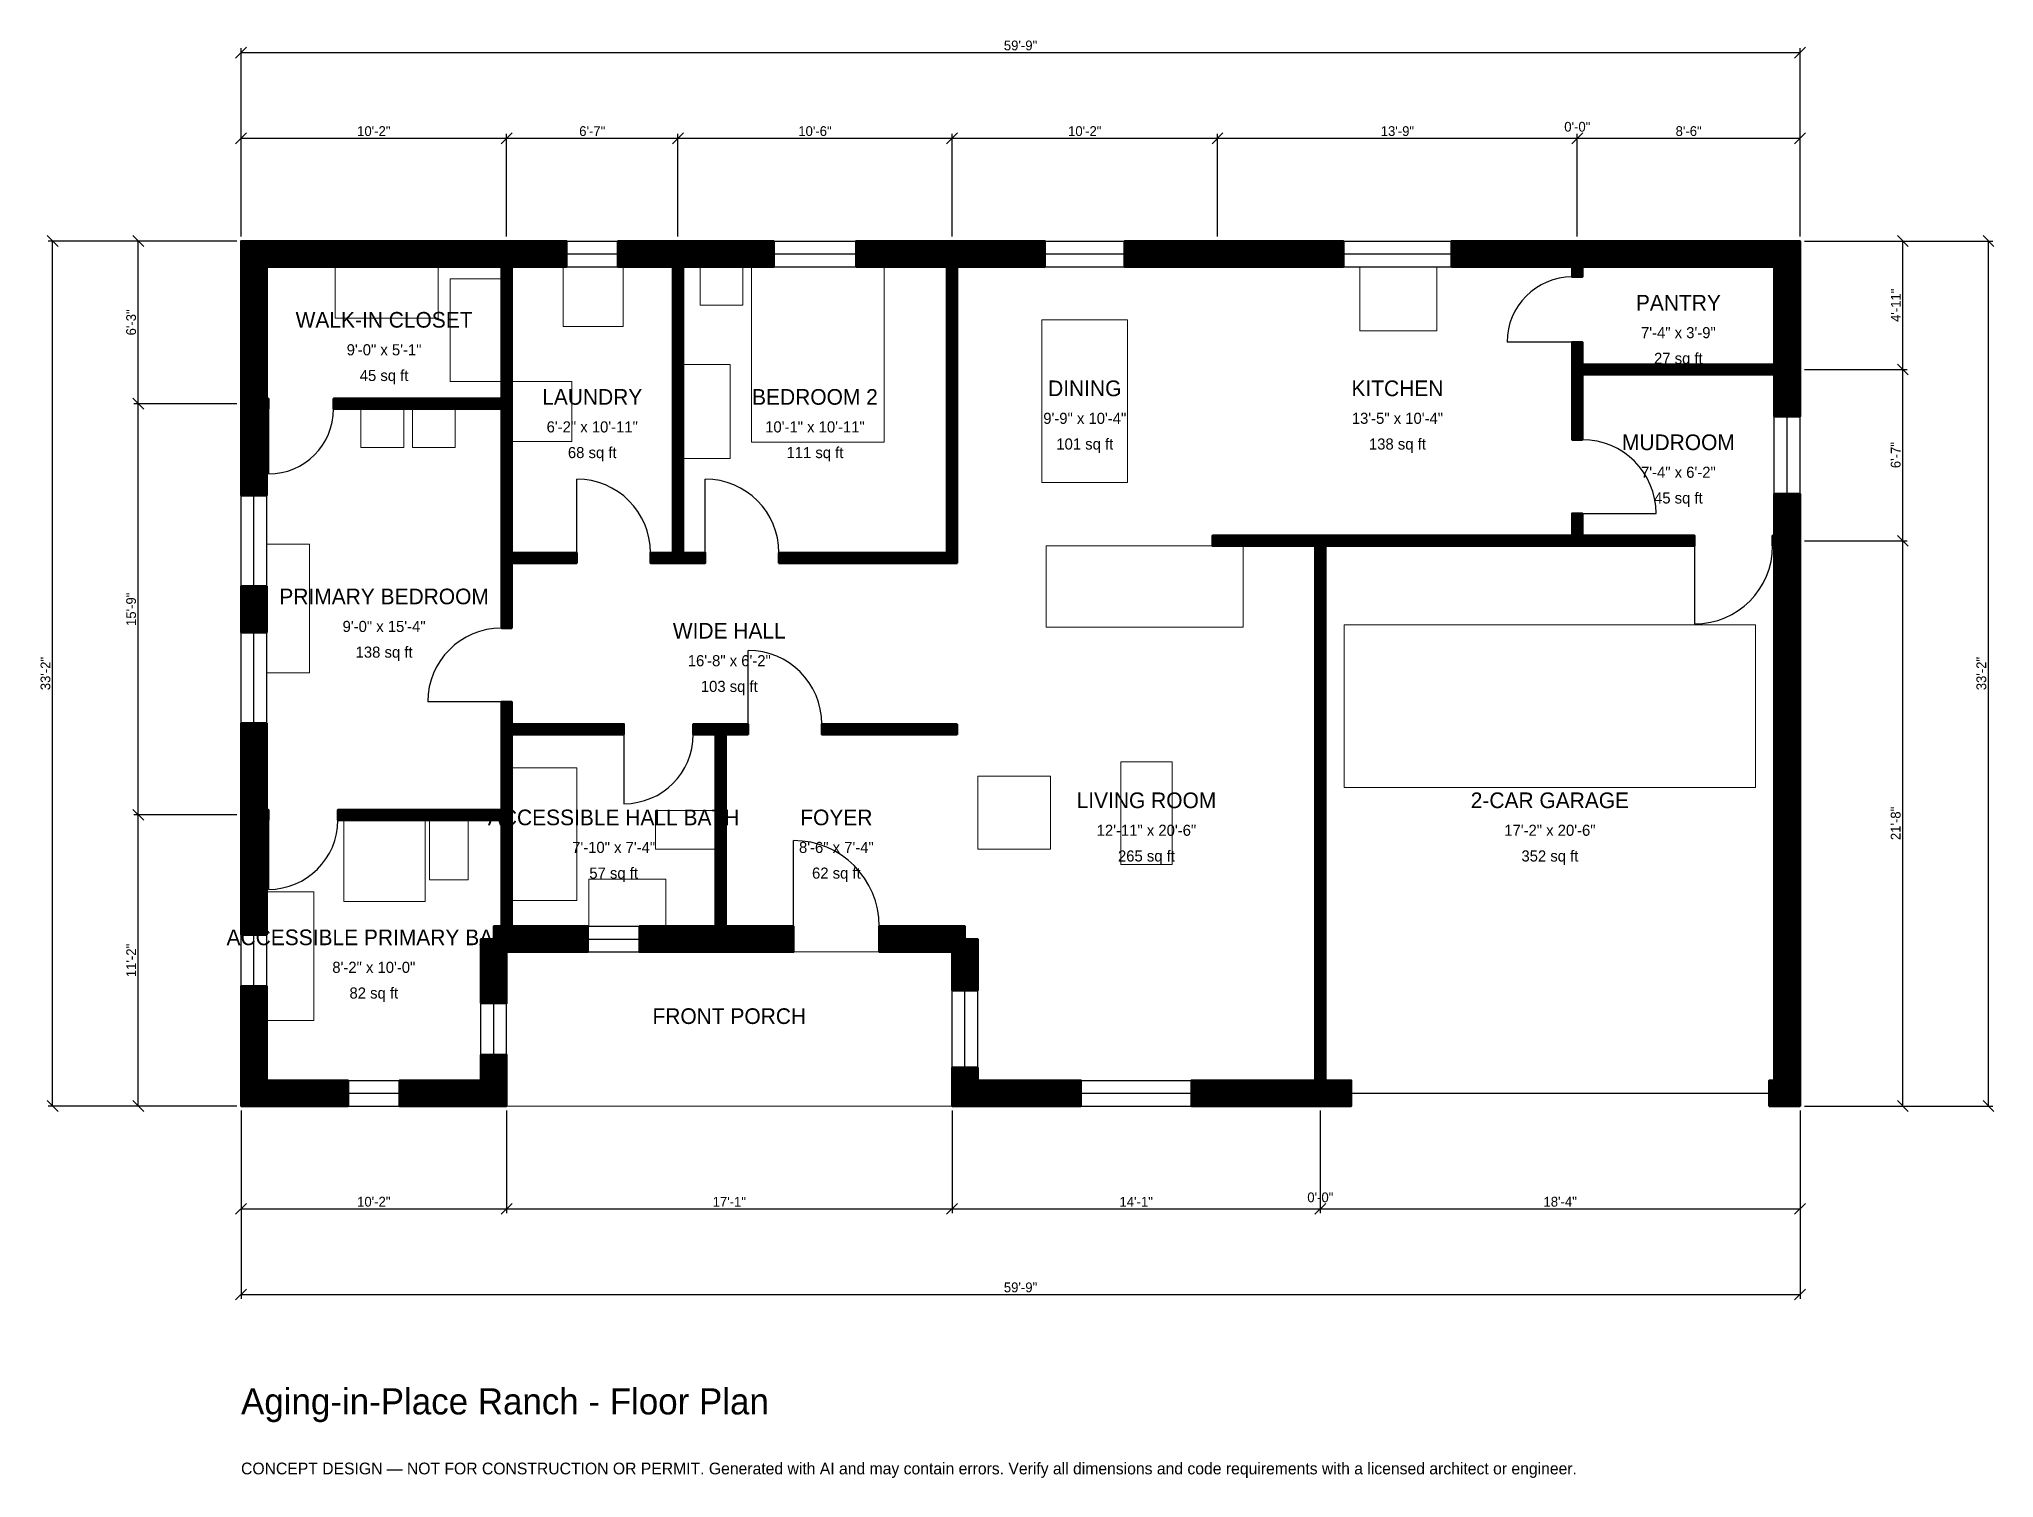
# Model space of a CAD drawing. Header units: inches. Extents: x -93 to 806, y -171 to 490.
import ezdxf
from ezdxf.enums import TextEntityAlignment as Align

# ---------------------------------------------------------------- set-up
doc = ezdxf.new("R2010")
doc.units = ezdxf.units.IN
doc.header["$MEASUREMENT"] = 0
doc.linetypes.add('DASHED', pattern=[0.6, 0.5, -0.1])
for name, color, linetype, lineweight in [('A-ANNO-DIMS', 1, 'Continuous', 13), ('A-ANNO-TEXT', 7, 'Continuous', 18), ('A-AREA-IDEN', 7, 'Continuous', 18), ('A-DOOR', 2, 'Continuous', 25), ('A-FLOR-FIXT', 9, 'Continuous', 13), ('A-FURN', 9, 'Continuous', 13), ('A-GLAZ', 4, 'Continuous', 25), ('A-SITE-PAVE', 8, 'Continuous', 13), ('A-WALL', 7, 'Continuous', 50), ('A-WALL-PATT', 8, 'Continuous', 13)]:
    doc.layers.add(name, color=color, linetype=linetype, lineweight=lineweight)
doc.dimstyles.new('PLAN', dxfattribs={"dimtxt": 4.5, "dimasz": 3, "dimexe": 2, "dimexo": 2, "dimgap": 1, "dimtad": 1, "dimdec": 0, "dimlunit": 4, "dimtsz": 2.5, "dimcen": 2.5, "dimclrd": 1, "dimclre": 1, "dimazin": 3, "dimtfac": 1, "dimtmove": 0, "dimatfit": 3})

msp = doc.modelspace()

# ---------------------------------------------------------------- hatches: boundary and pattern name
at = {"layer": 'A-WALL-PATT'}
h = msp.add_hatch(dxfattribs=at)
h.set_pattern_fill('ANSI31', color=8, scale=0.8)
h.paths.add_polyline_path([(72.8346, 0), (72.8346, 11.811), (110.2362, 11.811), (110.2362, 23.622), (122.0472, 23.622), (122.0472, 11.811), (122.0473, 11.811), (122.0473, 0), (122.0472, 0), (122.0472, 0), (110.2362, 0), (110.2362, 0), (72.8346, 0)])
h.paths.add_polyline_path([(11.811, 0), (11.811, 0), (0, 0), (0, 0), (0, 0), (0, 11.811), (0, 11.811), (0, 55.1181), (11.811, 55.1181), (11.811, 11.811), (49.2126, 11.811), (49.2126, 0), (11.811, 0)])
h.paths.add_polyline_path([(0, 127.9528), (0, 131.4961), (0, 131.4961), (0, 136.2205), (0, 136.2205), (0, 139.7638), (0, 175.9843), (11.811, 175.9843), (11.811, 139.7638), (11.811, 136.2205), (12.5984, 136.2205), (12.5984, 131.4961), (11.811, 131.4961), (11.811, 127.9528), (11.811, 78.7402), (0, 78.7402), (0, 127.9528)])
h.paths.add_polyline_path([(0, 238.9764), (11.811, 238.9764), (11.811, 217.7165), (0, 217.7165), (0, 238.9764)])
h.paths.add_polyline_path([(0, 316.9291), (0, 320.4724), (0, 320.4724), (0, 325.1969), (0, 325.1969), (0, 328.7402), (0, 385.8268), (0, 385.8268), (0, 397.6378), (0, 397.6378), (0, 397.6378), (11.811, 397.6378), (11.811, 397.6378), (116.1417, 397.6378), (116.1417, 397.6378), (119.685, 397.6378), (119.685, 397.6378), (124.4094, 397.6378), (124.4094, 397.6378), (149.6063, 397.6378), (149.6063, 385.8268), (127.9528, 385.8268), (127.9528, 385.8268), (124.4094, 385.8268), (124.4094, 325.1969), (124.4094, 320.4724), (124.4094, 254.3307), (154.3307, 254.3307), (154.3307, 249.6063), (124.4094, 249.6063), (124.4094, 219.685), (119.685, 219.685), (119.685, 249.6063), (119.685, 254.3307), (119.685, 320.4724), (42.5197, 320.4724), (42.5197, 325.1969), (119.685, 325.1969), (119.685, 385.8268), (11.811, 385.8268), (11.811, 328.7402), (11.811, 325.1969), (12.5984, 325.1969), (12.5984, 320.4724), (11.811, 320.4724), (11.811, 316.9291), (11.811, 280.7087), (0, 280.7087), (0, 316.9291)])
h.paths.add_polyline_path([(194.8819, 397.6378), (198.4252, 397.6378), (198.4252, 397.6378), (203.1496, 397.6378), (203.1496, 397.6378), (206.6929, 397.6378), (244.8819, 397.6378), (244.8819, 385.8268), (206.6929, 385.8268), (203.1496, 385.8268), (203.1496, 254.3307), (213.3858, 254.3307), (213.3858, 249.6063), (203.1496, 249.6063), (198.4252, 249.6063), (188.189, 249.6063), (188.189, 254.3307), (198.4252, 254.3307), (198.4252, 385.8268), (194.8819, 385.8268), (173.2283, 385.8268), (173.2283, 397.6378), (194.8819, 397.6378)])
h.paths.add_polyline_path([(324.4094, 397.6378), (324.4094, 397.6378), (329.1339, 397.6378), (329.1339, 397.6378), (332.6772, 397.6378), (332.6772, 397.6378), (369.4882, 397.6378), (369.4882, 385.8268), (329.1339, 385.8268), (329.1339, 262.2047), (329.1339, 257.4803), (329.1339, 254.3307), (329.1339, 249.6063), (324.4094, 249.6063), (247.2441, 249.6063), (247.2441, 254.3307), (324.4094, 254.3307), (324.4094, 257.4803), (324.4094, 262.2047), (324.4094, 385.8268), (320.8661, 385.8268), (320.8661, 385.8268), (282.6772, 385.8268), (282.6772, 397.6378), (324.4094, 397.6378)])
h.paths.add_polyline_path([(442.9134, 397.6378), (454.7244, 397.6378), (506.6929, 397.6378), (506.6929, 385.8268), (454.7244, 385.8268), (442.9134, 385.8268), (406.1024, 385.8268), (406.1024, 397.6378), (442.9134, 397.6378)])
h.paths.add_polyline_path([(608.2677, 397.6378), (611.811, 397.6378), (611.811, 397.6378), (616.5354, 397.6378), (616.5354, 397.6378), (620.0787, 397.6378), (704.7244, 397.6378), (704.7244, 397.6378), (716.5354, 397.6378), (716.5354, 397.6378), (716.5355, 397.6378), (716.5355, 385.8268), (716.5354, 385.8268), (716.5354, 344.4882), (716.5354, 340.9449), (716.5355, 340.9449), (716.5355, 336.2205), (716.5354, 336.2205), (716.5354, 332.6772), (716.5354, 316.9291), (704.7244, 316.9291), (704.7244, 332.6772), (704.7244, 336.2205), (616.5354, 336.2205), (616.5354, 306.2992), (611.811, 306.2992), (611.811, 336.2205), (611.811, 336.2205), (611.811, 340.9449), (611.811, 340.9449), (611.811, 351.1811), (616.5354, 351.1811), (616.5354, 340.9449), (704.7244, 340.9449), (704.7244, 344.4882), (704.7244, 385.8268), (620.0787, 385.8268), (616.5354, 385.8268), (616.5354, 381.1024), (611.811, 381.1024), (611.811, 385.8268), (608.2677, 385.8268), (556.2992, 385.8268), (556.2992, 397.6378), (608.2677, 397.6378)])
h.paths.add_polyline_path([(716.5354, 265.748), (716.5354, 262.2047), (716.5355, 262.2047), (716.5355, 257.4803), (716.5354, 257.4803), (716.5354, 253.937), (716.5354, 11.811), (716.5355, 11.811), (716.5355, 0), (716.5354, 0), (716.5354, 0), (704.7244, 0), (704.7244, 0), (702.3622, 0), (702.3622, 11.811), (704.7244, 11.811), (704.7244, 253.937), (704.7244, 257.4803), (703.937, 257.4803), (703.937, 262.2047), (704.7244, 262.2047), (704.7244, 265.748), (704.7244, 281.4961), (716.5354, 281.4961), (716.5354, 265.748)])
h.paths.add_polyline_path([(501.9685, 0), (498.4252, 0), (498.4252, 0), (493.7008, 0), (493.7008, 0), (490.1575, 0), (436.811, 0), (436.811, 11.811), (490.1575, 11.811), (493.7008, 11.811), (493.7008, 257.4803), (493.7008, 257.4803), (446.4567, 257.4803), (446.4567, 262.2047), (493.7008, 262.2047), (493.7008, 262.2047), (498.4252, 262.2047), (611.811, 262.2047), (611.811, 262.2047), (611.811, 272.4409), (616.5354, 272.4409), (616.5354, 262.2047), (668.1102, 262.2047), (668.1102, 257.4803), (616.5354, 257.4803), (611.811, 257.4803), (611.811, 257.4803), (498.4252, 257.4803), (498.4252, 11.811), (501.9685, 11.811), (510.2362, 11.811), (510.2362, 0), (501.9685, 0)])
h.paths.add_polyline_path([(338.5827, 0), (338.5827, 0), (326.7717, 0), (326.7717, 0), (326.7716, 0), (326.7716, 11.811), (326.7717, 11.811), (326.7717, 17.7165), (338.5827, 17.7165), (338.5827, 11.811), (386.0236, 11.811), (386.0236, 0), (338.5827, 0)])
h.paths.add_polyline_path([(326.7717, 70.8661), (293.3071, 70.8661), (293.3071, 82.6772), (332.6772, 82.6772), (332.6772, 76.7717), (338.5827, 76.7717), (338.5827, 53.1496), (326.7717, 53.1496), (326.7717, 70.8661)])
h.paths.add_polyline_path([(226.378, 70.8661), (222.8346, 70.8661), (222.8346, 70.8661), (218.1102, 70.8661), (218.1102, 70.8661), (214.5669, 70.8661), (183.0709, 70.8661), (183.0709, 82.6772), (214.5669, 82.6772), (218.1102, 82.6772), (218.1102, 170.8661), (207.874, 170.8661), (207.874, 175.5906), (218.1102, 175.5906), (222.8346, 175.5906), (233.0709, 175.5906), (233.0709, 170.8661), (222.8346, 170.8661), (222.8346, 82.6772), (226.378, 82.6772), (253.937, 82.6772), (253.937, 70.8661), (226.378, 70.8661)])
h.paths.add_polyline_path([(124.4094, 70.8661), (124.4094, 70.8661), (122.0473, 70.8661), (122.0473, 68.5039), (122.0472, 68.5039), (122.0472, 47.2441), (110.2362, 47.2441), (110.2362, 76.7717), (116.1417, 76.7717), (116.1417, 82.6772), (119.685, 82.6772), (119.685, 131.4961), (44.4882, 131.4961), (44.4882, 136.2205), (119.685, 136.2205), (119.685, 170.8661), (119.685, 175.5906), (119.685, 185.8268), (124.4094, 185.8268), (124.4094, 175.5906), (175.9843, 175.5906), (175.9843, 170.8661), (124.4094, 170.8661), (124.4094, 136.2205), (124.4094, 131.4961), (124.4094, 82.6772), (159.4488, 82.6772), (159.4488, 70.8661), (124.4094, 70.8661)])
h.paths.add_polyline_path([(329.1339, 175.5906), (329.1339, 170.8661), (266.9291, 170.8661), (266.9291, 175.5906), (329.1339, 175.5906)])

# ---------------------------------------------------------------- linework, layer by layer
at = {"layer": 'A-DOOR'}
for p, q in [((611.811, 351.1811), (581.8898, 351.1811)), ((12.5984, 320.4724), (12.5984, 290.5512)), ((154.3307, 254.3307), (154.3307, 288.189)), ((213.3858, 254.3307), (213.3858, 288.189)), ((616.5354, 272.4409), (650.3937, 272.4409)), ((668.1102, 257.4803), (668.1102, 221.6535)), ((233.0709, 175.5906), (233.0709, 209.4488)), ((119.685, 185.8268), (85.8268, 185.8268)), ((175.9843, 170.8661), (175.9843, 138.9764)), ((12.5984, 131.4961), (12.5984, 99.6063)), ((253.937, 82.6772), (253.937, 122.0472))]:
    msp.add_line(p, q, dxfattribs=at)
at = {"layer": 'A-DOOR', "linetype": 'DASHED'}
msp.add_line((510.2362, 5.9055), (702.3622, 5.9055), dxfattribs=at)
at = {"layer": 'A-DOOR'}
for centre, radius, start, end in [((611.811, 351.1811), 29.9213, 90, 180), ((12.5984, 320.4724), 29.9213, 270, 360), ((616.5354, 272.4409), 33.8583, 0, 90), ((154.3307, 254.3307), 33.8583, 0, 90), ((213.3858, 254.3307), 33.8583, 0, 90), ((668.1102, 257.4803), 35.8268, 270, 360), ((119.685, 185.8268), 33.8583, 90, 180), ((233.0709, 175.5906), 33.8583, 0, 90), ((175.9843, 170.8661), 31.8898, 270, 360), ((12.5984, 131.4961), 31.8898, 270, 360), ((253.937, 82.6772), 39.3701, 0, 90)]:
    msp.add_arc(centre, radius, start, end, dxfattribs=at)
at = {"layer": 'A-FLOR-FIXT'}
for points in [[(124.4094, 94.4882), (154.3307, 94.4882), (154.3307, 155.5118), (124.4094, 155.5118)], [(190.5512, 118.1102), (218.1102, 118.1102), (218.1102, 135.8268), (190.5512, 135.8268)], [(47.2441, 94.0945), (84.6457, 94.0945), (84.6457, 131.4961), (47.2441, 131.4961)], [(86.6142, 103.937), (104.3307, 103.937), (104.3307, 131.4961), (86.6142, 131.4961)], [(159.8425, 82.6772), (195.2756, 82.6772), (195.2756, 104.3307), (159.8425, 104.3307)], [(11.811, 39.3701), (33.4646, 39.3701), (33.4646, 98.4252), (11.811, 98.4252)]]:
    msp.add_lwpolyline(points, close=True, dxfattribs=at)
at = {"layer": 'A-FURN'}
for points in [[(43.3071, 362.2047), (90.5512, 362.2047), (90.5512, 385.8268), (43.3071, 385.8268)], [(96.063, 333.0709), (119.685, 333.0709), (119.685, 380.315), (96.063, 380.315)], [(148.0315, 358.2677), (175.5906, 358.2677), (175.5906, 385.8268), (148.0315, 385.8268)], [(211.0236, 368.1102), (230.7087, 368.1102), (230.7087, 385.8268), (211.0236, 385.8268)], [(234.6457, 305.1181), (295.6693, 305.1181), (295.6693, 385.8268), (234.6457, 385.8268)], [(514.1732, 356.2992), (549.6063, 356.2992), (549.6063, 385.8268), (514.1732, 385.8268)], [(368.1102, 286.6142), (407.4803, 286.6142), (407.4803, 361.4173), (368.1102, 361.4173)], [(124.4094, 305.5118), (151.9685, 305.5118), (151.9685, 333.0709), (124.4094, 333.0709)], [(203.1496, 297.6378), (224.8031, 297.6378), (224.8031, 340.9449), (203.1496, 340.9449)], [(55.1181, 302.7559), (74.8031, 302.7559), (74.8031, 320.4724), (55.1181, 320.4724)], [(78.7402, 302.7559), (98.4252, 302.7559), (98.4252, 320.4724), (78.7402, 320.4724)], [(11.811, 199.2126), (31.4961, 199.2126), (31.4961, 258.2677), (11.811, 258.2677)], [(370.0787, 220.0787), (460.6299, 220.0787), (460.6299, 257.4803), (370.0787, 257.4803)], [(507.0866, 146.4567), (696.063, 146.4567), (696.063, 221.2598), (507.0866, 221.2598)], [(404.3307, 111.0236), (427.9528, 111.0236), (427.9528, 158.2677), (404.3307, 158.2677)], [(338.5827, 118.1102), (372.0472, 118.1102), (372.0472, 151.5748), (338.5827, 151.5748)]]:
    msp.add_lwpolyline(points, close=True, dxfattribs=at)
at = {"layer": 'A-GLAZ'}
for p, q in [((149.6063, 397.6378), (173.2283, 397.6378)), ((244.8819, 397.6378), (282.6772, 397.6378)), ((369.4882, 397.6378), (406.1024, 397.6378)), ((506.6929, 397.6378), (556.2992, 397.6378)), ((149.6063, 391.7323), (173.2283, 391.7323)), ((244.8819, 391.7323), (282.6772, 391.7323)), ((369.4882, 391.7323), (406.1024, 391.7323)), ((506.6929, 391.7323), (556.2992, 391.7323)), ((149.6063, 385.8268), (173.2283, 385.8268)), ((244.8819, 385.8268), (282.6772, 385.8268)), ((369.4882, 385.8268), (406.1024, 385.8268)), ((506.6929, 385.8268), (556.2992, 385.8268)), ((704.7244, 281.4961), (704.7244, 316.9291)), ((710.6299, 281.4961), (710.6299, 316.9291)), ((716.5354, 281.4961), (716.5354, 316.9291)), ((0, 238.9764), (0, 280.7087)), ((5.9055, 238.9764), (5.9055, 280.7087)), ((11.811, 238.9764), (11.811, 280.7087)), ((0, 175.9843), (0, 217.7165)), ((5.9055, 175.9843), (5.9055, 217.7165)), ((11.811, 175.9843), (11.811, 217.7165)), ((159.4488, 82.6772), (183.0709, 82.6772)), ((0, 55.1181), (0, 78.7402)), ((5.9055, 55.1181), (5.9055, 78.7402)), ((11.811, 55.1181), (11.811, 78.7402)), ((159.4488, 76.7717), (183.0709, 76.7717)), ((159.4488, 70.8661), (183.0709, 70.8661)), ((110.2362, 23.622), (110.2362, 47.2441)), ((116.1417, 23.622), (116.1417, 47.2441)), ((122.0472, 23.622), (122.0472, 47.2441)), ((326.7717, 17.7165), (326.7717, 53.1496)), ((332.6772, 17.7165), (332.6772, 53.1496)), ((338.5827, 17.7165), (338.5827, 53.1496)), ((49.2126, 11.811), (72.8346, 11.811)), ((386.0236, 11.811), (436.811, 11.811)), ((49.2126, 5.9055), (72.8346, 5.9055)), ((49.2126, 0), (72.8346, 0)), ((386.0236, 5.9055), (436.811, 5.9055)), ((386.0236, 0), (436.811, 0))]:
    msp.add_line(p, q, dxfattribs=at)
at = {"layer": 'A-SITE-PAVE', "linetype": 'DASHED'}
msp.add_lwpolyline([(122.0472, 0), (326.7717, 0), (326.7717, 70.8661), (122.0472, 70.8661)], close=True, dxfattribs=at)
at = {"layer": 'A-WALL'}
for points in [[(0, 316.9291), (0, 320.4724), (0, 320.4724), (0, 325.1969), (0, 325.1969), (0, 328.7402), (0, 385.8268), (0, 385.8268), (0, 397.6378), (0, 397.6378), (0, 397.6378), (11.811, 397.6378), (11.811, 397.6378), (116.1417, 397.6378), (116.1417, 397.6378), (119.685, 397.6378), (119.685, 397.6378), (124.4094, 397.6378), (124.4094, 397.6378), (149.6063, 397.6378), (149.6063, 385.8268), (127.9528, 385.8268), (127.9528, 385.8268), (124.4094, 385.8268), (124.4094, 325.1969), (124.4094, 320.4724), (124.4094, 254.3307), (154.3307, 254.3307), (154.3307, 249.6063), (124.4094, 249.6063), (124.4094, 219.685), (119.685, 219.685), (119.685, 249.6063), (119.685, 254.3307), (119.685, 320.4724), (42.5197, 320.4724), (42.5197, 325.1969), (119.685, 325.1969), (119.685, 385.8268), (11.811, 385.8268), (11.811, 328.7402), (11.811, 325.1969), (12.5984, 325.1969), (12.5984, 320.4724), (11.811, 320.4724), (11.811, 316.9291), (11.811, 280.7087), (0, 280.7087), (0, 316.9291)], [(194.8819, 397.6378), (198.4252, 397.6378), (198.4252, 397.6378), (203.1496, 397.6378), (203.1496, 397.6378), (206.6929, 397.6378), (244.8819, 397.6378), (244.8819, 385.8268), (206.6929, 385.8268), (203.1496, 385.8268), (203.1496, 254.3307), (213.3858, 254.3307), (213.3858, 249.6063), (203.1496, 249.6063), (198.4252, 249.6063), (188.189, 249.6063), (188.189, 254.3307), (198.4252, 254.3307), (198.4252, 385.8268), (194.8819, 385.8268), (173.2283, 385.8268), (173.2283, 397.6378), (194.8819, 397.6378)], [(324.4094, 397.6378), (324.4094, 397.6378), (329.1339, 397.6378), (329.1339, 397.6378), (332.6772, 397.6378), (332.6772, 397.6378), (369.4882, 397.6378), (369.4882, 385.8268), (329.1339, 385.8268), (329.1339, 262.2047), (329.1339, 257.4803), (329.1339, 254.3307), (329.1339, 249.6063), (324.4094, 249.6063), (247.2441, 249.6063), (247.2441, 254.3307), (324.4094, 254.3307), (324.4094, 257.4803), (324.4094, 262.2047), (324.4094, 385.8268), (320.8661, 385.8268), (320.8661, 385.8268), (282.6772, 385.8268), (282.6772, 397.6378), (324.4094, 397.6378)], [(442.9134, 397.6378), (454.7244, 397.6378), (506.6929, 397.6378), (506.6929, 385.8268), (454.7244, 385.8268), (442.9134, 385.8268), (406.1024, 385.8268), (406.1024, 397.6378), (442.9134, 397.6378)], [(608.2677, 397.6378), (611.811, 397.6378), (611.811, 397.6378), (616.5354, 397.6378), (616.5354, 397.6378), (620.0787, 397.6378), (704.7244, 397.6378), (704.7244, 397.6378), (716.5354, 397.6378), (716.5354, 397.6378), (716.5355, 397.6378), (716.5355, 385.8268), (716.5354, 385.8268), (716.5354, 344.4882), (716.5354, 340.9449), (716.5355, 340.9449), (716.5355, 336.2205), (716.5354, 336.2205), (716.5354, 332.6772), (716.5354, 316.9291), (704.7244, 316.9291), (704.7244, 332.6772), (704.7244, 336.2205), (616.5354, 336.2205), (616.5354, 306.2992), (611.811, 306.2992), (611.811, 336.2205), (611.811, 336.2205), (611.811, 340.9449), (611.811, 340.9449), (611.811, 351.1811), (616.5354, 351.1811), (616.5354, 340.9449), (704.7244, 340.9449), (704.7244, 344.4882), (704.7244, 385.8268), (620.0787, 385.8268), (616.5354, 385.8268), (616.5354, 381.1024), (611.811, 381.1024), (611.811, 385.8268), (608.2677, 385.8268), (556.2992, 385.8268), (556.2992, 397.6378), (608.2677, 397.6378)], [(716.5354, 265.748), (716.5354, 262.2047), (716.5355, 262.2047), (716.5355, 257.4803), (716.5354, 257.4803), (716.5354, 253.937), (716.5354, 11.811), (716.5355, 11.811), (716.5355, 0), (716.5354, 0), (716.5354, 0), (704.7244, 0), (704.7244, 0), (702.3622, 0), (702.3622, 11.811), (704.7244, 11.811), (704.7244, 253.937), (704.7244, 257.4803), (703.937, 257.4803), (703.937, 262.2047), (704.7244, 262.2047), (704.7244, 265.748), (704.7244, 281.4961), (716.5354, 281.4961), (716.5354, 265.748)], [(501.9685, 0), (498.4252, 0), (498.4252, 0), (493.7008, 0), (493.7008, 0), (490.1575, 0), (436.811, 0), (436.811, 11.811), (490.1575, 11.811), (493.7008, 11.811), (493.7008, 257.4803), (493.7008, 257.4803), (446.4567, 257.4803), (446.4567, 262.2047), (493.7008, 262.2047), (493.7008, 262.2047), (498.4252, 262.2047), (611.811, 262.2047), (611.811, 262.2047), (611.811, 272.4409), (616.5354, 272.4409), (616.5354, 262.2047), (668.1102, 262.2047), (668.1102, 257.4803), (616.5354, 257.4803), (611.811, 257.4803), (611.811, 257.4803), (498.4252, 257.4803), (498.4252, 11.811), (501.9685, 11.811), (510.2362, 11.811), (510.2362, 0), (501.9685, 0)], [(0, 238.9764), (11.811, 238.9764), (11.811, 217.7165), (0, 217.7165), (0, 238.9764)], [(124.4094, 70.8661), (124.4094, 70.8661), (122.0473, 70.8661), (122.0473, 68.5039), (122.0472, 68.5039), (122.0472, 47.2441), (110.2362, 47.2441), (110.2362, 76.7717), (116.1417, 76.7717), (116.1417, 82.6772), (119.685, 82.6772), (119.685, 131.4961), (44.4882, 131.4961), (44.4882, 136.2205), (119.685, 136.2205), (119.685, 170.8661), (119.685, 175.5906), (119.685, 185.8268), (124.4094, 185.8268), (124.4094, 175.5906), (175.9843, 175.5906), (175.9843, 170.8661), (124.4094, 170.8661), (124.4094, 136.2205), (124.4094, 131.4961), (124.4094, 82.6772), (159.4488, 82.6772), (159.4488, 70.8661), (124.4094, 70.8661)], [(0, 127.9528), (0, 131.4961), (0, 131.4961), (0, 136.2205), (0, 136.2205), (0, 139.7638), (0, 175.9843), (11.811, 175.9843), (11.811, 139.7638), (11.811, 136.2205), (12.5984, 136.2205), (12.5984, 131.4961), (11.811, 131.4961), (11.811, 127.9528), (11.811, 78.7402), (0, 78.7402), (0, 127.9528)], [(226.378, 70.8661), (222.8346, 70.8661), (222.8346, 70.8661), (218.1102, 70.8661), (218.1102, 70.8661), (214.5669, 70.8661), (183.0709, 70.8661), (183.0709, 82.6772), (214.5669, 82.6772), (218.1102, 82.6772), (218.1102, 170.8661), (207.874, 170.8661), (207.874, 175.5906), (218.1102, 175.5906), (222.8346, 175.5906), (233.0709, 175.5906), (233.0709, 170.8661), (222.8346, 170.8661), (222.8346, 82.6772), (226.378, 82.6772), (253.937, 82.6772), (253.937, 70.8661), (226.378, 70.8661)], [(329.1339, 175.5906), (329.1339, 170.8661), (266.9291, 170.8661), (266.9291, 175.5906), (329.1339, 175.5906)], [(326.7717, 70.8661), (293.3071, 70.8661), (293.3071, 82.6772), (332.6772, 82.6772), (332.6772, 76.7717), (338.5827, 76.7717), (338.5827, 53.1496), (326.7717, 53.1496), (326.7717, 70.8661)], [(11.811, 0), (11.811, 0), (0, 0), (0, 0), (0, 0), (0, 11.811), (0, 11.811), (0, 55.1181), (11.811, 55.1181), (11.811, 11.811), (49.2126, 11.811), (49.2126, 0), (11.811, 0)], [(72.8346, 0), (72.8346, 11.811), (110.2362, 11.811), (110.2362, 23.622), (122.0472, 23.622), (122.0472, 11.811), (122.0473, 11.811), (122.0473, 0), (122.0472, 0), (122.0472, 0), (110.2362, 0), (110.2362, 0), (72.8346, 0)], [(338.5827, 0), (338.5827, 0), (326.7717, 0), (326.7717, 0), (326.7716, 0), (326.7716, 11.811), (326.7717, 11.811), (326.7717, 17.7165), (338.5827, 17.7165), (338.5827, 11.811), (386.0236, 11.811), (386.0236, 0), (338.5827, 0)]]:
    msp.add_lwpolyline(points, close=True, dxfattribs=at)

# ---------------------------------------------------------------- texts
at = {"layer": 'A-ANNO-TEXT'}
for s, height, p in [('Aging-in-Place Ranch - Floor Plan', 12, (0, -141.7323)), ('CONCEPT DESIGN — NOT FOR CONSTRUCTION OR PERMIT. Generated with AI and may contain errors. Verify all dimensions and code requirements with a licensed architect or engineer.', 5.4, (0, -169.2913))]:
    msp.add_text(s, height=height, dxfattribs=at).set_placement(p)
at = {"layer": 'A-AREA-IDEN'}
for s, height, p in [('PANTRY', 7.2, (660.6299, 369.2913)), ('WALK-IN CLOSET', 7.2, (65.748, 361.4173)), ('7\'-4" x 3\'-9"', 5.1, (660.6299, 355.5118)), ('9\'-0" x 5\'-1"', 5.1, (65.748, 347.6378)), ('27 sq ft', 5.1, (660.6299, 343.7008)), ('45 sq ft', 5.1, (65.748, 335.8268)), ('DINING', 7.2, (387.7953, 329.9213)), ('KITCHEN', 7.2, (531.4961, 329.9213)), ('LAUNDRY', 7.2, (161.4173, 325.9843)), ('BEDROOM 2', 7.2, (263.7795, 325.9843)), ('6\'-2" x 10\'-11"', 5.1, (161.4173, 312.2047)), ('10\'-1" x 10\'-11"', 5.1, (263.7795, 312.2047)), ('9\'-9" x 10\'-4"', 5.1, (387.7953, 316.1417)), ('13\'-5" x 10\'-4"', 5.1, (531.4961, 316.1417)), ('101 sq ft', 5.1, (387.7953, 304.3307)), ('138 sq ft', 5.1, (531.4961, 304.3307)), ('MUDROOM', 7.2, (660.6299, 305.1181)), ('68 sq ft', 5.1, (161.4173, 300.3937)), ('111 sq ft', 5.1, (263.7795, 300.3937)), ('7\'-4" x 6\'-2"', 5.1, (660.6299, 291.3386)), ('45 sq ft', 5.1, (660.6299, 279.5276)), ('PRIMARY BEDROOM', 7.2, (65.748, 234.252)), ('9\'-0" x 15\'-4"', 5.1, (65.748, 220.4724)), ('WIDE HALL', 7.2, (224.4094, 218.5039)), ('138 sq ft', 5.1, (65.748, 208.6614)), ('16\'-8" x 6\'-2"', 5.1, (224.4094, 204.7244)), ('103 sq ft', 5.1, (224.4094, 192.9134)), ('LIVING ROOM', 7.2, (416.1417, 140.5512)), ('2-CAR GARAGE', 7.2, (601.5748, 140.5512)), ('ACCESSIBLE HALL BATH', 7.2, (171.2598, 132.6772)), ('FOYER', 7.2, (273.622, 132.6772)), ('12\'-11" x 20\'-6"', 5.1, (416.1417, 126.7717)), ('17\'-2" x 20\'-6"', 5.1, (601.5748, 126.7717)), ('7\'-10" x 7\'-4"', 5.1, (171.2598, 118.8976)), ('8\'-6" x 7\'-4"', 5.1, (273.622, 118.8976)), ('265 sq ft', 5.1, (416.1417, 114.9606)), ('352 sq ft', 5.1, (601.5748, 114.9606)), ('57 sq ft', 5.1, (171.2598, 107.0866)), ('62 sq ft', 5.1, (273.622, 107.0866)), ('ACCESSIBLE PRIMARY BATH', 7.2, (61.0236, 77.5591)), ('8\'-2" x 10\'-0"', 5.1, (61.0236, 63.7795)), ('82 sq ft', 5.1, (61.0236, 51.9685)), ('FRONT PORCH', 7.2, (224.4094, 41.3386))]:
    msp.add_text(s, height=height, dxfattribs=at).set_placement(p, align=Align.MIDDLE_CENTER)

# ---------------------------------------------------------------- dimensions: what is measured, and where the dimension line sits
at = {"layer": 'A-ANNO-DIMS'}
for base, p1, p2, text in [((0, 484.252), (0, 397.6378), (716.5354, 397.6378), '59\'-9"'), ((0, 444.8819), (0, 397.6378), (122.0472, 397.6378), '10\'-2"'), ((122.0472, 444.8819), (122.0472, 397.6378), (200.7874, 397.6378), '6\'-7"'), ((200.7874, 444.8819), (200.7874, 397.6378), (326.7717, 397.6378), '10\'-6"'), ((326.7717, 444.8819), (326.7717, 397.6378), (448.8189, 397.6378), '10\'-2"'), ((448.8189, 444.8819), (448.8189, 397.6378), (614.1732, 397.6378), '13\'-9"'), ((614.1732, 444.8819), (614.1732, 397.6378), (614.1732, 397.6378), '0\'-0"'), ((614.1732, 444.8819), (614.1732, 397.6378), (716.5354, 397.6378), '8\'-6"'), ((0, -47.2441), (0, 0), (122.0472, 0), '10\'-2"'), ((0, -86.6142), (0, 0), (716.5354, 0), '59\'-9"'), ((122.0472, -47.2441), (122.0472, 0), (326.7717, 0), '17\'-1"'), ((326.7717, -47.2441), (326.7717, 0), (496.063, 0), '14\'-1"'), ((496.063, -47.2441), (496.063, 0), (496.063, 0), '0\'-0"'), ((496.063, -47.2441), (496.063, 0), (716.5354, 0), '18\'-4"')]:
    msp.add_linear_dim(base=base, p1=p1, p2=p2, text=text, dimstyle='PLAN', dxfattribs=at).render()
for base, p1, p2, text in [((-86.6142, 0), (0, 0), (0, 397.6378), '33\'-2"'), ((-47.2441, 322.8346), (0, 322.8346), (0, 397.6378), '6\'-3"'), ((763.7795, 338.5827), (716.5354, 338.5827), (716.5354, 397.6378), '4\'-11"'), ((803.1496, 0), (716.5354, 0), (716.5354, 397.6378), '33\'-2"'), ((763.7795, 259.8425), (716.5354, 259.8425), (716.5354, 338.5827), '6\'-7"'), ((-47.2441, 133.8583), (0, 133.8583), (0, 322.8346), '15\'-9"'), ((763.7795, 0), (716.5354, 0), (716.5354, 259.8425), '21\'-8"'), ((-47.2441, 0), (0, 0), (0, 133.8583), '11\'-2"')]:
    msp.add_linear_dim(base=base, p1=p1, p2=p2, angle=90, text=text, dimstyle='PLAN', dxfattribs=at).render()

doc.saveas('drawing.dxf')
